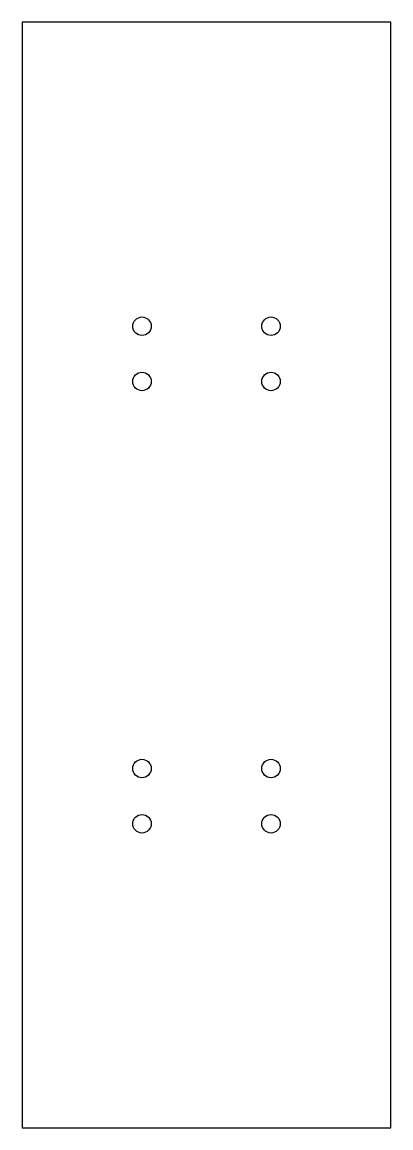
# Model space of a CAD drawing. Extents: x -50 to 50, y -150 to 150.
import ezdxf

# ---------------------------------------------------------------- set-up
doc = ezdxf.new("R2010")
doc.units = 0
doc.layers.get('0').update_dxf_attribs({"linetype": 'CONTINUOUS'})

msp = doc.modelspace()

# ---------------------------------------------------------------- linework, layer by layer
at = {"color": 7, "linetype": 'CONTINUOUS'}
for p, q in [((50, 150), (-50, 150)), ((-50, 150), (-50, -150)), ((50, -150), (50, 150)), ((-50, -150), (50, -150))]:
    msp.add_line(p, q, dxfattribs=at)
for centre in [(-17.5, 67.5), (17.5, 67.5), (-17.5, 52.5), (17.5, 52.5), (-17.5, -52.5), (17.5, -52.5), (-17.5, -67.5), (17.5, -67.5)]:
    msp.add_circle(centre, 2.5, dxfattribs=at)

doc.saveas('drawing.dxf')
